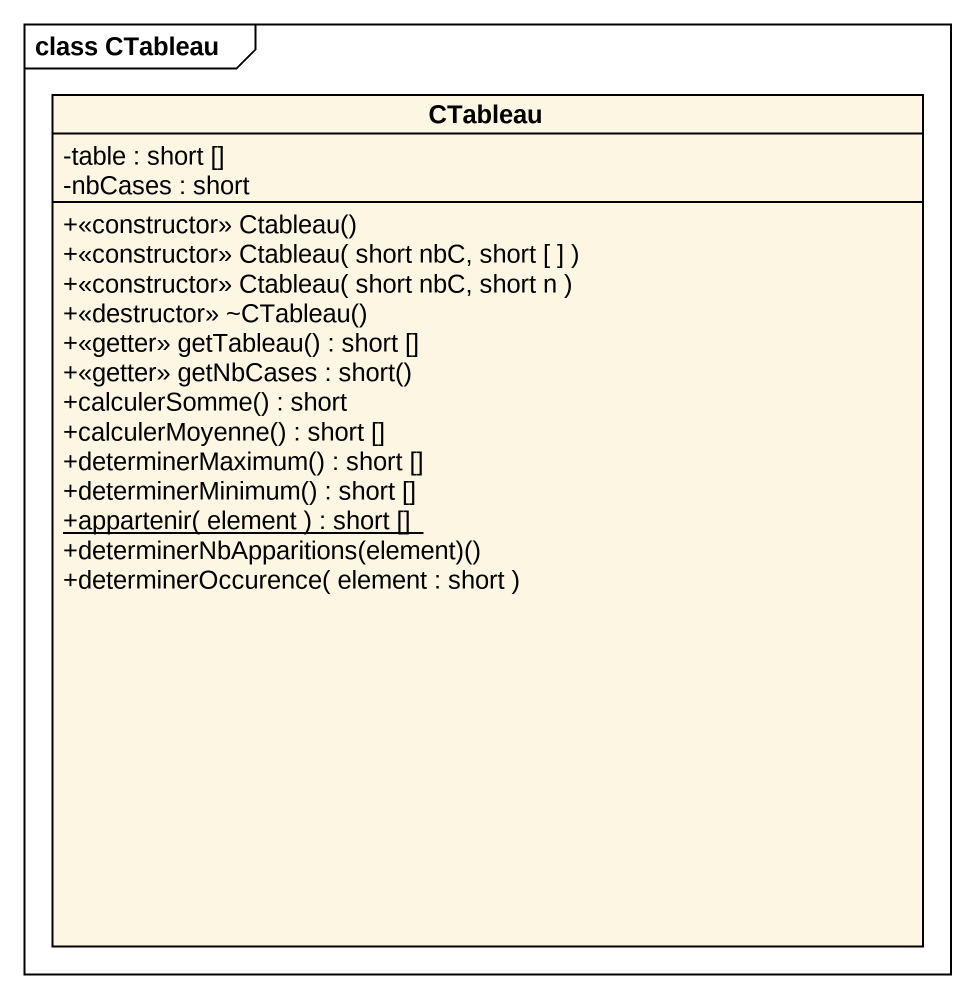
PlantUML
@startuml
mainframe class CTableau
hide circle
hide empty members
skinparam classAttributeIconSize 0
class CTableau {
  -table : short []
  -nbCases : short
  +<<constructor>> Ctableau()
  +<<constructor>> Ctableau( short nbC, short [ ] )
  +<<constructor>> Ctableau( short nbC, short n )
  +<<destructor>> ~CTableau()
  +<<getter>> getTableau() : short []
  +<<getter>> getNbCases : short()
  +calculerSomme() : short
  +calculerMoyenne() : short []
  +determinerMaximum() : short []
  +determinerMinimum() : short []
  {static} +appartenir( element ) : short []
  +determinerNbApparitions(element)()
  +determinerOccurence( element : short )
}
@enduml
